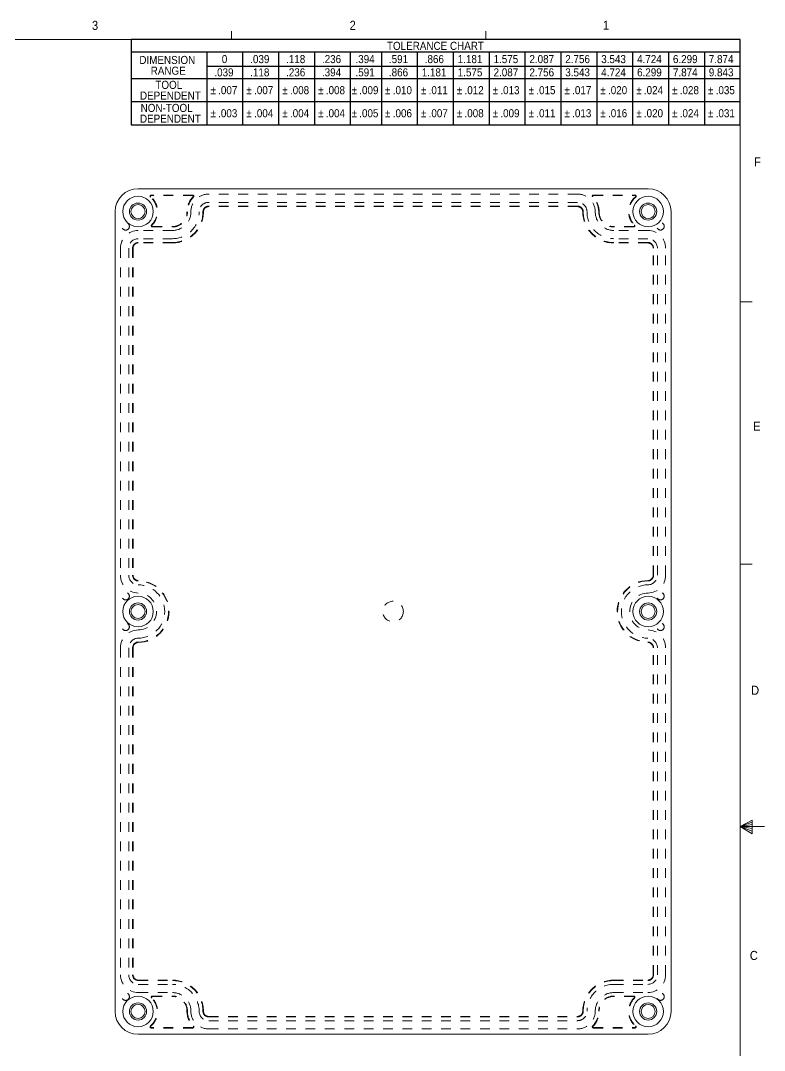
# Model space of a CAD drawing. Header units: inches. Extents: x 0.3 to 21.8, y 0.2 to 16.9.
# Drawn here: x 14.1 to 21.77, y 6.23 to 16.86 of the extents above; entities that cross this region are included whole.
import ezdxf

# ---------------------------------------------------------------- set-up
doc = ezdxf.new("R2010")
doc.units = ezdxf.units.IN
doc.header["$MEASUREMENT"] = 0
doc.linetypes.add('SLD-Dashed', pattern=[0.075, 0.05, -0.025])
doc.linetypes.add('SLD-Solid', pattern=[0])
doc.layers.add('SLD-0', color=7, linetype='SLD-Solid')
doc.styles.add('SLDTEXTSTYLE1', font='GOTHIC.TTF', dxfattribs={"width": 0.913})

# ---------------------------------------------------------------- blocks, each defined once
blk = doc.blocks.new('SW_TABLEANNOTATION_1')
at = {"layer": 'SLD-0', "color": 0}
for p, q in [((0, 0), (0, -0.88)), ((6.283, 0), (0, 0)), ((6.283, -0.88), (6.283, 0)), ((0, -0.129), (6.283, -0.129)), ((0.779, -0.129), (0.779, -0.88)), ((1.149, -0.129), (1.149, -0.88)), ((1.52, -0.129), (1.52, -0.88)), ((1.89, -0.129), (1.89, -0.88)), ((2.26, -0.129), (2.26, -0.88)), ((2.581, -0.129), (2.581, -0.88)), ((2.951, -0.129), (2.951, -0.88)), ((3.321, -0.129), (3.321, -0.88)), ((3.691, -0.129), (3.691, -0.88)), ((4.062, -0.129), (4.062, -0.88)), ((4.432, -0.129), (4.432, -0.88)), ((4.802, -0.129), (4.802, -0.88)), ((5.172, -0.129), (5.172, -0.88)), ((5.542, -0.129), (5.542, -0.88)), ((5.913, -0.129), (5.913, -0.88)), ((0.779, -0.275), (6.283, -0.275)), ((0, -0.404), (6.283, -0.404)), ((0, -0.642), (6.283, -0.642)), ((0, -0.88), (6.283, -0.88))]:
    blk.add_line(p, q, dxfattribs=at)
at = {"layer": 'SLD-0', "color": 0, "attachment_point": 1, "style": 'SLDTEXTSTYLE1'}
for s, insert, char_height in [('TOLERANCE CHART', (2.638, -0.024), 0.08333), ('DIMENSION ', (0.083, -0.17), 0.0833), ('0', (0.934, -0.161), 0.0833), ('.039', (1.227, -0.161), 0.0833), ('.118', (1.597, -0.161), 0.0833), ('.236', (1.967, -0.161), 0.0833), ('.394', (2.313, -0.161), 0.0833), ('.591', (2.658, -0.161), 0.0833), ('.866', (3.028, -0.161), 0.0833), ('1.181', (3.368, -0.161), 0.0833), ('1.575', (3.738, -0.161), 0.0833), ('2.087', (4.108, -0.161), 0.0833), ('2.756', (4.478, -0.161), 0.0833), ('3.543', (4.849, -0.161), 0.0833), ('4.724', (5.219, -0.161), 0.0833), ('6.299', (5.589, -0.161), 0.0833), ('7.874', (5.959, -0.161), 0.0833), ('RANGE', (0.2, -0.281), 0.0833), ('.039', (0.857, -0.298), 0.0833), ('.118', (1.227, -0.298), 0.0833), ('.236', (1.597, -0.298), 0.0833), ('.394', (1.967, -0.298), 0.0833), ('.591', (2.313, -0.298), 0.0833), ('.866', (2.658, -0.298), 0.0833), ('1.181', (2.997, -0.298), 0.0833), ('1.575', (3.368, -0.298), 0.0833), ('2.087', (3.738, -0.298), 0.0833), ('2.756', (4.108, -0.298), 0.0833), ('3.543', (4.478, -0.298), 0.0833), ('4.724', (4.849, -0.298), 0.0833), ('6.299', (5.219, -0.298), 0.0833), ('7.874', (5.589, -0.298), 0.0833), ('9.843', (5.959, -0.298), 0.0833), ('TOOL ', (0.248, -0.427), 0.0833), ('%%p', (0.817, -0.482), 0.0833), ('.007', (0.896, -0.482), 0.0833), ('%%p', (1.187, -0.482), 0.0833), ('.007', (1.267, -0.482), 0.0833), ('%%p', (1.557, -0.482), 0.0833), ('.008', (1.637, -0.482), 0.0833), ('%%p', (1.928, -0.482), 0.0833), ('.008', (2.007, -0.482), 0.0833), ('%%p', (2.273, -0.482), 0.0833), ('.009', (2.352, -0.482), 0.0833), ('%%p', (2.618, -0.482), 0.0833), ('.010', (2.698, -0.482), 0.0833), ('%%p', (2.989, -0.482), 0.0833), ('.011', (3.068, -0.482), 0.0833), ('%%p', (3.359, -0.482), 0.0833), ('.012', (3.438, -0.482), 0.0833), ('%%p', (3.729, -0.482), 0.0833), ('.013', (3.808, -0.482), 0.0833), ('%%p', (4.099, -0.482), 0.0833), ('.015', (4.179, -0.482), 0.0833), ('%%p', (4.469, -0.482), 0.0833), ('.017', (4.549, -0.482), 0.0833), ('%%p', (4.84, -0.482), 0.0833), ('.020', (4.919, -0.482), 0.0833), ('%%p', (5.21, -0.482), 0.0833), ('.024', (5.289, -0.482), 0.0833), ('%%p', (5.58, -0.482), 0.0833), ('.028', (5.659, -0.482), 0.0833), ('%%p', (5.95, -0.482), 0.0833), ('.035', (6.03, -0.482), 0.0833), ('DEPENDENT', (0.089, -0.538), 0.0833), ('NON-TOOL ', (0.096, -0.665), 0.0833), ('%%p', (0.817, -0.72), 0.0833), ('.003', (0.896, -0.72), 0.0833), ('%%p', (1.187, -0.72), 0.0833), ('.004', (1.267, -0.72), 0.0833), ('%%p', (1.557, -0.72), 0.0833), ('.004', (1.637, -0.72), 0.0833), ('%%p', (1.928, -0.72), 0.0833), ('.004', (2.007, -0.72), 0.0833), ('%%p', (2.273, -0.72), 0.0833), ('.005', (2.352, -0.72), 0.0833), ('%%p', (2.618, -0.72), 0.0833), ('.006', (2.698, -0.72), 0.0833), ('%%p', (2.989, -0.72), 0.0833), ('.007', (3.068, -0.72), 0.0833), ('%%p', (3.359, -0.72), 0.0833), ('.008', (3.438, -0.72), 0.0833), ('%%p', (3.729, -0.72), 0.0833), ('.009', (3.808, -0.72), 0.0833), ('%%p', (4.099, -0.72), 0.0833), ('.011', (4.179, -0.72), 0.0833), ('%%p', (4.469, -0.72), 0.0833), ('.013', (4.549, -0.72), 0.0833), ('%%p', (4.84, -0.72), 0.0833), ('.016', (4.919, -0.72), 0.0833), ('%%p', (5.21, -0.72), 0.0833), ('.020', (5.289, -0.72), 0.0833), ('%%p', (5.58, -0.72), 0.0833), ('.024', (5.659, -0.72), 0.0833), ('%%p', (5.95, -0.72), 0.0833), ('.031', (6.03, -0.72), 0.0833), ('DEPENDENT', (0.089, -0.776), 0.0833)]:
    blk.add_mtext(s, dxfattribs=dict(at, insert=insert, char_height=char_height))

msp = doc.modelspace()

# ---------------------------------------------------------------- linework, layer by layer
at = {"color": 7, "linetype": 'SLD-Solid', "lineweight": 0}
for p, q in [((16.27288, 16.6606), (16.27288, 16.7454)), ((18.89788, 16.6606), (18.89788, 16.7454)), ((0.52288, 16.6606), (21.52288, 16.6606)), ((21.52288, 0.4106), (21.52288, 16.6606)), ((21.52288, 13.9516), (21.64788, 13.9516)), ((21.52288, 11.2436), (21.64788, 11.2436)), ((21.52288, 8.5356), (21.64687, 8.60114)), ((21.64687, 8.58268), (21.52288, 8.5356)), ((21.64687, 8.55872), (21.52288, 8.5356)), ((21.64687, 8.51635), (21.52288, 8.5356)), ((21.64687, 8.48964), (21.52288, 8.5356)), ((21.64687, 8.46233), (21.52288, 8.5356)), ((21.52288, 8.5356), (21.77288, 8.5356)), ((21.64687, 8.60114), (21.64687, 8.46233))]:
    msp.add_line(p, q, dxfattribs=at)
at = {"color": 7, "linetype": 'SLD-Solid', "lineweight": 15}
for p, q in [((20.57331, 15.11987), (15.30931, 15.11987)), ((15.07331, 14.88387), (15.07331, 6.62787)), ((20.80931, 6.62787), (20.80931, 14.88387)), ((15.30931, 6.39187), (20.57331, 6.39187))]:
    msp.add_line(p, q, dxfattribs=at)
at = {"color": 7, "linetype": 'SLD-Dashed', "lineweight": 0}
for p, q in [((15.87364, 15.05487), (15.44496, 15.05487)), ((15.87364, 15.05003), (15.44496, 15.05003)), ((19.84431, 15.06424), (16.03831, 15.06424)), ((20.00899, 15.05487), (20.43767, 15.05487)), ((20.00899, 15.05003), (20.43767, 15.05003)), ((19.84431, 14.97924), (16.03831, 14.97924)), ((19.84431, 14.93987), (16.03831, 14.93987)), ((19.84431, 14.93516), (16.03831, 14.93516)), ((15.66431, 14.68924), (15.31231, 14.68924)), ((15.45788, 14.72972), (15.66431, 14.72972)), ((15.45788, 14.72487), (15.66431, 14.72487)), ((20.42475, 14.72972), (20.21831, 14.72972)), ((20.42475, 14.72487), (20.21831, 14.72487)), ((20.57031, 14.68924), (20.21831, 14.68924)), ((15.66431, 14.60424), (15.31231, 14.60424)), ((15.66431, 14.56487), (15.31231, 14.56487)), ((20.57031, 14.60424), (20.21831, 14.60424)), ((20.57031, 14.56487), (20.21831, 14.56487)), ((15.12894, 14.50587), (15.12894, 11.12986)), ((15.21394, 14.50587), (15.21394, 11.12986)), ((15.25331, 14.50587), (15.25331, 11.12986)), ((15.25803, 14.50587), (15.25803, 11.12986)), ((15.66431, 14.56016), (15.31231, 14.56016)), ((20.57031, 14.56016), (20.21831, 14.56016)), ((20.62459, 11.12986), (20.62459, 14.50587)), ((20.62931, 11.12986), (20.62931, 14.50587)), ((20.66868, 11.12986), (20.66868, 14.50587)), ((20.75368, 11.12986), (20.75368, 14.50587)), ((15.12894, 10.38189), (15.12894, 7.00587)), ((15.21394, 10.38189), (15.21394, 7.00587)), ((15.25331, 10.38189), (15.25331, 7.00587)), ((15.25803, 10.38189), (15.25803, 7.00587)), ((20.62459, 7.00587), (20.62459, 10.38189)), ((20.62931, 7.00587), (20.62931, 10.38189)), ((20.66868, 7.00587), (20.66868, 10.38189)), ((20.75368, 7.00587), (20.75368, 10.38189)), ((15.31231, 6.95159), (15.66431, 6.95159)), ((15.31231, 6.94687), (15.66431, 6.94687)), ((20.21831, 6.95159), (20.57031, 6.95159)), ((20.21831, 6.94687), (20.57031, 6.94687)), ((15.31231, 6.9075), (15.66431, 6.9075)), ((15.31231, 6.8225), (15.66431, 6.8225)), ((20.21831, 6.9075), (20.57031, 6.9075)), ((20.21831, 6.8225), (20.57031, 6.8225)), ((15.45788, 6.78687), (15.66431, 6.78687)), ((15.45788, 6.78203), (15.66431, 6.78203)), ((20.42475, 6.78687), (20.21831, 6.78687)), ((20.42475, 6.78203), (20.21831, 6.78203)), ((16.03831, 6.57659), (19.84431, 6.57659)), ((16.03831, 6.57187), (19.84431, 6.57187)), ((16.03831, 6.5325), (19.84431, 6.5325)), ((15.87364, 6.46172), (15.44496, 6.46172)), ((15.87364, 6.45687), (15.44496, 6.45687)), ((16.03831, 6.4475), (19.84431, 6.4475)), ((20.00899, 6.46172), (20.43767, 6.46172)), ((20.00899, 6.45687), (20.43767, 6.45687))]:
    msp.add_line(p, q, dxfattribs=at)
at = {"color": 7, "linetype": 'SLD-Solid', "lineweight": 15}
for centre, radius in [((15.30931, 14.88387), 0.1575), ((20.57331, 14.88387), 0.1575), ((15.30931, 14.88387), 0.0885), ((15.30931, 14.88387), 0.0725), ((20.57331, 14.88387), 0.0885), ((20.57331, 14.88387), 0.0725), ((15.30931, 10.75587), 0.1575), ((15.30931, 10.75587), 0.0885), ((20.57331, 10.75587), 0.1575), ((20.57331, 10.75587), 0.0885), ((15.30931, 10.75587), 0.0725), ((20.57331, 10.75587), 0.0725), ((15.30931, 6.62787), 0.1575), ((15.30931, 6.62787), 0.0885), ((15.30931, 6.62787), 0.0725), ((20.57331, 6.62787), 0.1575), ((20.57331, 6.62787), 0.0885), ((20.57331, 6.62787), 0.0725)]:
    msp.add_circle(centre, radius, dxfattribs=at)
at = {"color": 7, "linetype": 'SLD-Dashed', "lineweight": 0}
for centre, radius in [((15.18181, 14.73137), 0.0385), ((20.70081, 14.73137), 0.0385), ((15.18181, 10.91437), 0.0385), ((20.70081, 10.91437), 0.0385), ((17.94131, 10.75587), 0.106), ((15.18181, 10.59737), 0.0385), ((20.70081, 10.59737), 0.0385), ((15.18181, 6.78037), 0.0385), ((20.70081, 6.78037), 0.0385)]:
    msp.add_circle(centre, radius, dxfattribs=at)
at = {"color": 7, "linetype": 'SLD-Solid', "lineweight": 15}
for centre, start, end in [((15.30931, 14.88387), 90, 180), ((20.57331, 14.88387), 0, 90), ((15.30931, 6.62787), 180, 270), ((20.57331, 6.62787), 270, 0)]:
    msp.add_arc(centre, 0.236, start, end, dxfattribs=at)
at = {"color": 7, "linetype": 'SLD-Dashed', "lineweight": 0}
for centre, radius, start, end in [((15.44496, 15.04287), 0.012, 90, 229.531734), ((15.30931, 14.88387), 0.197, 315.303661, 49.531734), ((15.44496, 15.04287), 0.00716, 90, 229.531734), ((15.30931, 14.88387), 0.20184, 315.303661, 49.531734), ((16.03831, 14.88087), 0.22384, 135.468708, 180.153197), ((16.03831, 14.88087), 0.219, 135.468708, 180.153197), ((16.03831, 14.88087), 0.18337, 90, 180.153197), ((15.87364, 15.04287), 0.012, 315.468708, 90), ((15.87364, 15.04287), 0.00716, 315.468708, 90), ((19.84431, 14.88087), 0.18337, 359.846803, 90), ((20.00899, 15.04287), 0.012, 90, 224.531292), ((19.84431, 14.88087), 0.219, 359.846803, 44.531292), ((20.00899, 15.04287), 0.00716, 90, 224.531292), ((19.84431, 14.88087), 0.22384, 359.846803, 44.531292), ((20.57331, 14.88387), 0.20184, 130.468266, 224.696339), ((20.57331, 14.88387), 0.197, 130.468266, 224.696339), ((20.43767, 15.04287), 0.012, 310.468266, 90), ((20.43767, 15.04287), 0.00716, 310.468266, 90), ((16.03831, 14.88087), 0.09837, 90, 180.153197), ((16.03831, 14.88087), 0.059, 90, 180.153197), ((16.03831, 14.88087), 0.05428, 90, 180.153197), ((19.84431, 14.88087), 0.09837, 359.846803, 90), ((19.84431, 14.88087), 0.059, 359.846803, 90), ((19.84431, 14.88087), 0.05428, 359.846803, 90), ((15.66431, 14.87987), 0.31972, 270, 0.153197), ((15.66431, 14.87987), 0.315, 270, 0.153197), ((15.66431, 14.87987), 0.27563, 270, 0.153197), ((15.66431, 14.87987), 0.19063, 270, 0.153197), ((15.66431, 14.87987), 0.155, 270, 0.153197), ((15.66431, 14.87987), 0.15016, 270, 0.153197), ((20.21831, 14.87987), 0.31972, 179.846803, 270), ((20.21831, 14.87987), 0.315, 179.846803, 270), ((20.21831, 14.87987), 0.27563, 179.846803, 270), ((20.21831, 14.87987), 0.19063, 179.846803, 270), ((20.21831, 14.87987), 0.155, 179.846803, 270), ((20.21831, 14.87987), 0.15016, 179.846803, 270), ((15.31231, 14.50587), 0.18337, 90, 180), ((15.45788, 14.73687), 0.012, 135.303661, 270), ((15.45788, 14.73687), 0.00716, 135.303661, 270), ((20.42475, 14.73687), 0.012, 270, 44.696339), ((20.42475, 14.73687), 0.00716, 270, 44.696339), ((20.57031, 14.50587), 0.18337, 0, 90), ((15.31231, 14.50587), 0.09837, 90, 180), ((15.31231, 14.50587), 0.059, 90, 180), ((20.57031, 14.50587), 0.09837, 0, 90), ((20.57031, 14.50587), 0.059, 0, 90), ((15.31231, 14.50587), 0.05428, 90, 180), ((20.57031, 14.50587), 0.05428, 0, 90), ((15.31231, 11.12986), 0.18337, 180, 269.540403), ((15.31231, 11.12986), 0.09837, 180, 269.540403), ((15.31231, 11.12986), 0.059, 180, 269.540403), ((15.31231, 11.12986), 0.05428, 180, 269.540403), ((15.30931, 10.75587), 0.315, 270.459597, 89.540403), ((15.30931, 10.75587), 0.31972, 270.459597, 89.540403), ((20.57331, 10.75587), 0.31972, 90.459597, 269.540403), ((20.57331, 10.75587), 0.315, 90.459597, 269.540403), ((20.57031, 11.12986), 0.05428, 270.459597, 0), ((20.57031, 11.12986), 0.059, 270.459597, 0), ((20.57031, 11.12986), 0.09837, 270.459597, 0), ((20.57031, 11.12986), 0.18337, 270.459597, 0), ((15.30931, 10.75587), 0.27563, 270.459597, 89.540403), ((20.57331, 10.75587), 0.27563, 90.459597, 269.540403), ((15.30931, 10.75587), 0.19063, 270.459597, 89.540403), ((20.57331, 10.75587), 0.19063, 90.459597, 269.540403), ((15.31231, 10.38189), 0.18337, 90.459597, 180), ((20.57031, 10.38189), 0.18337, 0, 89.540403), ((15.31231, 10.38189), 0.09837, 90.459597, 180), ((15.31231, 10.38189), 0.059, 90.459597, 180), ((15.31231, 10.38189), 0.05428, 90.459597, 180), ((20.57031, 10.38189), 0.05428, 0, 89.540403), ((20.57031, 10.38189), 0.059, 0, 89.540403), ((20.57031, 10.38189), 0.09837, 0, 89.540403), ((15.31231, 7.00587), 0.18337, 180, 270), ((15.31231, 7.00587), 0.09837, 180, 270), ((15.31231, 7.00587), 0.059, 180, 270), ((15.31231, 7.00587), 0.05428, 180, 270), ((15.66431, 6.63187), 0.31972, 359.846803, 90), ((15.66431, 6.63187), 0.315, 359.846803, 90), ((20.21831, 6.63187), 0.31972, 90, 180.153197), ((20.21831, 6.63187), 0.315, 90, 180.153197), ((20.57031, 7.00587), 0.05428, 270, 0), ((20.57031, 7.00587), 0.18337, 270, 0), ((20.57031, 7.00587), 0.09837, 270, 0), ((20.57031, 7.00587), 0.059, 270, 0), ((15.66431, 6.63187), 0.27563, 359.846803, 90), ((15.66431, 6.63187), 0.19063, 359.846803, 90), ((20.21831, 6.63187), 0.27563, 90, 180.153197), ((20.21831, 6.63187), 0.19063, 90, 180.153197), ((15.30931, 6.62787), 0.197, 310.468266, 44.696339), ((15.30931, 6.62787), 0.20184, 310.468266, 44.696339), ((15.45788, 6.77487), 0.012, 90, 224.696339), ((15.45788, 6.77487), 0.00716, 90, 224.696339), ((15.66431, 6.63187), 0.155, 359.846803, 90), ((15.66431, 6.63187), 0.15016, 359.846803, 90), ((20.21831, 6.63187), 0.155, 90, 180.153197), ((20.21831, 6.63187), 0.15016, 90, 180.153197), ((20.57331, 6.62787), 0.20184, 135.303661, 229.531734), ((20.57331, 6.62787), 0.197, 135.303661, 229.531734), ((20.42475, 6.77487), 0.012, 315.303661, 90), ((20.42475, 6.77487), 0.00716, 315.303661, 90), ((16.03831, 6.63087), 0.22384, 179.846803, 224.531292), ((16.03831, 6.63087), 0.219, 179.846803, 224.531292), ((16.03831, 6.63087), 0.18337, 179.846803, 270), ((16.03831, 6.63087), 0.09837, 179.846803, 270), ((16.03831, 6.63087), 0.059, 179.846803, 270), ((16.03831, 6.63087), 0.05428, 179.846803, 270), ((19.84431, 6.63087), 0.18337, 270, 0.153197), ((19.84431, 6.63087), 0.09837, 270, 0.153197), ((19.84431, 6.63087), 0.059, 270, 0.153197), ((19.84431, 6.63087), 0.05428, 270, 0.153197), ((19.84431, 6.63087), 0.219, 315.468708, 0.153197), ((19.84431, 6.63087), 0.22384, 315.468708, 0.153197), ((15.44496, 6.46887), 0.012, 130.468266, 270), ((15.44496, 6.46887), 0.00716, 130.468266, 270), ((15.87364, 6.46887), 0.012, 270, 44.531292), ((15.87364, 6.46887), 0.00716, 270, 44.531292), ((20.00899, 6.46887), 0.012, 135.468708, 270), ((20.00899, 6.46887), 0.00716, 135.468708, 270), ((20.43767, 6.46887), 0.012, 270, 49.531734), ((20.43767, 6.46887), 0.00716, 270, 49.531734)]:
    msp.add_arc(centre, radius, start, end, dxfattribs=at)
msp.add_open_spline([(15.85495, 14.88038), (15.85494, 14.88038), (15.85494, 14.88038), (15.85494, 14.88038), (15.85494, 14.88038)], degree=3, knots=[0, 0, 0, 0, 0.989796693, 1, 1, 1, 1], dxfattribs=at)

# ---------------------------------------------------------------- block references
at = {"layer": 'SLD-0'}
msp.add_blockref('SW_TABLEANNOTATION_1', (15.24013, 16.6606), dxfattribs=at)

# ---------------------------------------------------------------- texts
at = {"color": 7, "linetype": 'Continuous', "lineweight": 0, "char_height": 0.09375, "attachment_point": 1, "style": 'SLDTEXTSTYLE1'}
for s, insert in [('3', (14.83413, 16.85254)), ('2', (17.49284, 16.85346)), ('1', (20.10713, 16.8552)), ('F', (21.66553, 15.44538)), ('E', (21.65688, 12.71509)), ('D', (21.6359, 9.98975)), ('C', (21.62271, 7.25259))]:
    msp.add_mtext(s, dxfattribs=dict(at, insert=insert))

doc.saveas('drawing.dxf')
